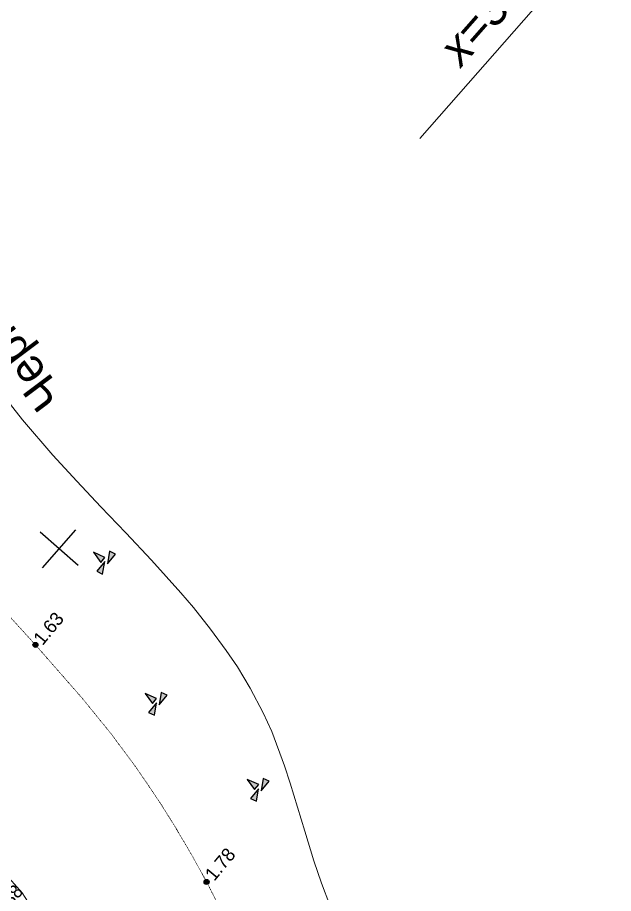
# Model space of a CAD drawing. Header units: millimetres. Extents: x -2893842 to -949497, y -1203244 to 262218.
# Drawn here: x -1963523 to -1928039, y -170964 to -118795 of the extents above; entities that cross this region are included whole.
import ezdxf

# ---------------------------------------------------------------- set-up
doc = ezdxf.new("R2010")
doc.units = ezdxf.units.MM
doc.linetypes.add('g5_366', pattern=[0.85, 0.1, -0.75])
doc.layers.get('0').update_dxf_attribs({"lineweight": 5})
for name, color, linetype in [('!!!_ Размеры', 7, 'Continuous'), ('02_сетка', 253, 'Continuous'), ('10_Границы покрытий и угодий', 253, 'Continuous'), ('11_Гидрография', 253, 'Continuous'), ('12_Рельеф', 253, 'Continuous'), ('61_Отметки высоты поверхности', 253, 'Continuous')]:
    doc.layers.add(name, color=color, linetype=linetype)
doc.layers.add('граница участка', color=253, linetype='Continuous', lineweight=9)
doc.styles.add('0_Arial_K', font='ariali.ttf')
doc.styles.add('LIKE14', font='p131.shx')
doc.styles.add('LIKE17', font='d431.shx')
doc.linetypes.add('g5_332', pattern='A,0.001,[18,GUGK_2005.shx,S=10,R=180,X=0,Y=0],0.5', length=0.501)

# ---------------------------------------------------------------- blocks, each defined once
blk = doc.blocks.new('BL_333')
at = {"color": 0}
for p, q in [((0, -3), (0, 3)), ((-3, 0), (3, 0))]:
    blk.add_line(p, q, dxfattribs=at)
blk = doc.blocks.new('g5_330')
blk.add_hatch(color=0).paths.add_polyline_path([(-0.15, 0, 1), (0.15, 0, 1)])
at = {"color": 0}
blk.add_circle((0, 0), 0.15, dxfattribs=at)
blk = doc.blocks.new('g5_348b')
for points in [[(-0.194, 0.15), (0.194, 0.15), (0, 0.874)], [(-0.75, 0), (-0.649, -0.375), (0, 0)], [(0.75, -0.2), (0.649, 0.175), (0, -0.2)]]:
    blk.add_hatch(color=0).paths.add_polyline_path(points)
at = {"color": 0}
for points in [[(-0.194, 0.15), (0.194, 0.15), (0, 0.874)], [(-0.75, 0), (-0.649, -0.375), (0, 0)], [(0.75, -0.2), (0.649, 0.175), (0, -0.2)]]:
    blk.add_lwpolyline(points, close=True, dxfattribs=at)
blk = doc.blocks.new('Топо_07.04.17')
at = {"layer": '02_сетка', "linetype": 'Continuous'}
for p, q in [((-38134, -34612), (-35913, -32596)), ((-38134, -34612), (-35913, -32596)), ((-36016, -34715), (-38032, -32494)), ((-36016, -34715), (-38032, -32494))]:
    blk.add_line(p, q, dxfattribs=at)
at = {"layer": '10_Границы покрытий и угодий', "linetype": 'Continuous', "lineweight": 20}
blk.add_lwpolyline([(-23405, -56510), (-23756, -55152), (-24056, -53769), (-24398, -51955), (-24657, -50495), (-24932, -49011), (-25150, -47950), (-25680, -45835), (-26050, -44676), (-26657, -43121), (-27279, -41780), (-27822, -40736), (-28607, -39367), (-29483, -37973), (-30120, -37022), (-31635, -34894), (-32973, -33106), (-34274, -31393), (-35530, -29725), (-36774, -28018), (-38334, -25722), (-40418, -22342)], dxfattribs=at)
at = {"layer": '10_Границы покрытий и угодий', "linetype": 'g5_366', "lineweight": 20}
blk.add_lwpolyline([(-29581, -56866), (-30540, -54305), (-31243, -52599), (-32072, -50741), (-32818, -49194), (-33943, -47052), (-35174, -44931), (-36671, -42589), (-39075, -39125), (-41204, -36173)], dxfattribs=at)
at = {"layer": '12_Рельеф', "linetype": 'g5_332', "lineweight": 20}
blk.add_lwpolyline([(-41236, -54300), (-41528, -53715), (-42472, -52365), (-44273, -50523), (-45742, -48757), (-46265, -47862), (-47354, -45214), (-48103, -42796), (-48823, -40619), (-49722, -38399), (-51007, -34993), (-51632, -32784), (-52912, -28433), (-54042, -25831), (-54983, -24124), (-56829, -21398), (-58140, -19774), (-61909, -15932), (-67549, -11496), (-70927, -9212), (-81478, -1949), (-86397, 2631), (-88688, 5313)], dxfattribs=at)
at = {"layer": 'граница участка'}
blk.add_line((0, 0), (-12939, -11744), dxfattribs=at)
at = {"layer": '02_сетка', "xscale": 500.0000000002746, "yscale": 500.0000000002746, "zscale": 500.0000000002746, "rotation": 42.22816425403256}
blk.add_blockref('BL_333', (-37024, -33604), dxfattribs=at)
at = {"layer": '12_Рельеф', "linetype": 'Continuous', "lineweight": 20, "xscale": 999.9999999999995, "yscale": 999.9999999999995, "zscale": 999.9999999999995, "rotation": 43.98139083737546}
for p in [(-34417, -34662, -67200), (-32302, -43362, -67200), (-26840, -49135, -67200)]:
    blk.add_blockref('g5_348b', p, dxfattribs=at)
at = {"layer": '61_Отметки высоты поверхности', "linetype": 'Continuous', "lineweight": 20, "xscale": 999.9999999999995, "yscale": 999.9999999999995, "zscale": 999.9999999999995, "rotation": 43.98139083737546}
for p in [(-39075, -39125, -67200), (-30540, -54305, -67200)]:
    blk.add_blockref('g5_330', p, dxfattribs=at)
at = {"layer": '02_сетка', "style": '0_Arial_K'}
blk.add_text('х=32750', height=2000, rotation=42.2282, dxfattribs=at).set_placement((-10013, -7835))
at = {"layer": '11_Гидрография', "linetype": 'Continuous', "lineweight": 15, "style": 'LIKE14'}
blk.add_text('Черное море', height=2000, rotation=120.4347, dxfattribs=at).set_placement((-35603, -24551, -67200))
at = {"layer": '61_Отметки высоты поверхности', "linetype": 'Continuous', "lineweight": 15, "style": 'LIKE17'}
for s, p in [('1.63', (-38663, -39250, -67200)), ('1.78', (-30092, -54354, -67200)), ('16.38', (-43336, -55520, -67200))]:
    blk.add_text(s, height=800, rotation=43.9814, dxfattribs=at).set_placement(p)

msp = doc.modelspace()

# ---------------------------------------------------------------- block references
at = {"layer": '!!!_ Размеры', "color": 1, "lineweight": 0, "rotation": 6.471407436947433}
msp.add_blockref('Топо_07.04.17', (-1928038.79367, -112877.83782), dxfattribs=at)

doc.saveas('drawing.dxf')
